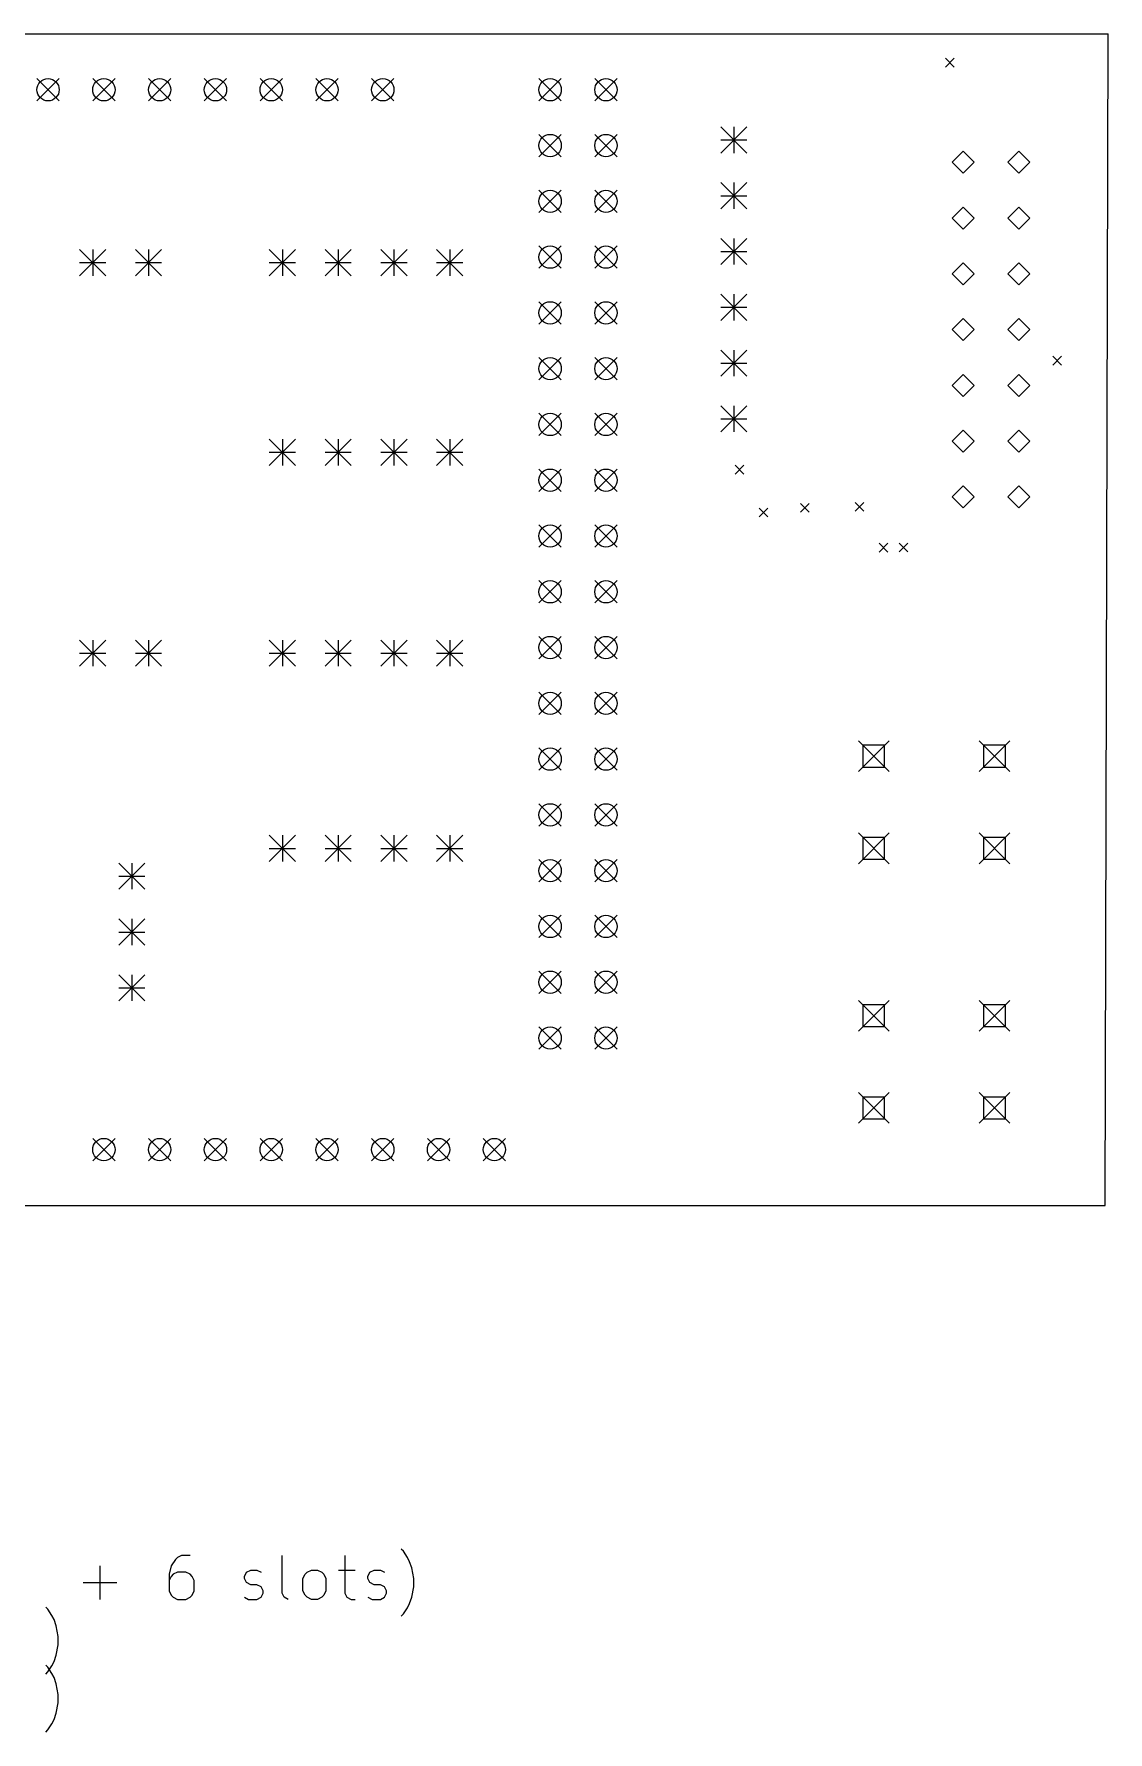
# Model space of a CAD drawing. Extents: x 123.4 to 222.8, y -148.3 to -68.3.
# Drawn here: x 173.9 to 222.8, y -145.6 to -68.3 of the extents above; entities that cross this region are included whole.
import ezdxf

# ---------------------------------------------------------------- set-up
doc = ezdxf.new("R2010")
doc.units = 0
doc.layers.add('BLACK', color=7, linetype='CONTINUOUS')

msp = doc.modelspace()

# ---------------------------------------------------------------- linework, layer by layer
at = {"layer": 'BLACK', "linetype": 'CONTINUOUS'}
for p, q in [((124.841, -68.326), (222.758, -68.326)), ((222.631, -121.666), (222.758, -68.326)), ((215.352, -69.431), (215.752, -69.832)), ((215.752, -69.431), (215.352, -69.832)), ((173.99, -70.358), (175.006, -71.374)), ((175.006, -70.358), (173.99, -71.374)), ((176.53, -70.358), (177.546, -71.374)), ((177.546, -70.358), (176.53, -71.374)), ((179.07, -70.358), (180.086, -71.374)), ((180.086, -70.358), (179.07, -71.374)), ((181.61, -70.358), (182.626, -71.374)), ((182.626, -70.358), (181.61, -71.374)), ((184.15, -70.358), (185.166, -71.374)), ((185.166, -70.358), (184.15, -71.374)), ((186.69, -70.358), (187.706, -71.374)), ((187.706, -70.358), (186.69, -71.374)), ((189.23, -70.358), (190.246, -71.374)), ((190.246, -70.358), (189.23, -71.374)), ((196.85, -70.358), (197.866, -71.374)), ((197.866, -70.358), (196.85, -71.374)), ((199.39, -70.358), (200.406, -71.374)), ((200.406, -70.358), (199.39, -71.374)), ((205.125, -72.557), (206.315, -73.747)), ((206.315, -72.557), (205.125, -73.747)), ((205.72, -72.557), (205.72, -73.747)), ((196.85, -72.898), (197.866, -73.914)), ((197.866, -72.898), (196.85, -73.914)), ((199.39, -72.898), (200.406, -73.914)), ((200.406, -72.898), (199.39, -73.914)), ((205.125, -73.152), (206.315, -73.152)), ((216.163, -73.668), (215.663, -74.168)), ((215.663, -74.168), (216.163, -74.668)), ((216.663, -74.168), (216.163, -73.668)), ((216.163, -74.668), (216.663, -74.168)), ((218.703, -73.668), (218.203, -74.168)), ((218.203, -74.168), (218.703, -74.668)), ((219.203, -74.168), (218.703, -73.668)), ((218.703, -74.668), (219.203, -74.168)), ((196.85, -75.438), (197.866, -76.454)), ((197.866, -75.438), (196.85, -76.454)), ((199.39, -75.438), (200.406, -76.454)), ((200.406, -75.438), (199.39, -76.454)), ((205.125, -75.097), (206.315, -76.287)), ((206.315, -75.097), (205.125, -76.287)), ((205.125, -75.692), (206.315, -75.692)), ((205.72, -75.097), (205.72, -76.287)), ((216.163, -76.208), (215.663, -76.708)), ((216.663, -76.708), (216.163, -76.208)), ((218.703, -76.208), (218.203, -76.708)), ((219.203, -76.708), (218.703, -76.208)), ((215.663, -76.708), (216.163, -77.208)), ((216.163, -77.208), (216.663, -76.708)), ((218.203, -76.708), (218.703, -77.208)), ((218.703, -77.208), (219.203, -76.708)), ((196.85, -77.978), (197.866, -78.994)), ((197.866, -77.978), (196.85, -78.994)), ((199.39, -77.978), (200.406, -78.994)), ((200.406, -77.978), (199.39, -78.994)), ((205.125, -77.637), (206.315, -78.827)), ((206.315, -77.637), (205.125, -78.827)), ((205.72, -77.637), (205.72, -78.827)), ((175.935, -78.145), (177.125, -79.335)), ((177.125, -78.145), (175.935, -79.335)), ((175.935, -78.74), (177.125, -78.74)), ((176.53, -78.145), (176.53, -79.335)), ((178.475, -78.145), (179.665, -79.335)), ((179.665, -78.145), (178.475, -79.335)), ((178.475, -78.74), (179.665, -78.74)), ((179.07, -78.145), (179.07, -79.335)), ((184.571, -78.145), (185.761, -79.335)), ((185.761, -78.145), (184.571, -79.335)), ((184.571, -78.74), (185.761, -78.74)), ((185.166, -78.145), (185.166, -79.335)), ((187.111, -78.145), (188.301, -79.335)), ((188.301, -78.145), (187.111, -79.335)), ((187.111, -78.74), (188.301, -78.74)), ((187.706, -78.145), (187.706, -79.335)), ((189.651, -78.145), (190.841, -79.335)), ((190.841, -78.145), (189.651, -79.335)), ((189.651, -78.74), (190.841, -78.74)), ((190.246, -78.145), (190.246, -79.335)), ((192.191, -78.145), (193.381, -79.335)), ((193.381, -78.145), (192.191, -79.335)), ((192.191, -78.74), (193.381, -78.74)), ((192.786, -78.145), (192.786, -79.335)), ((205.125, -78.232), (206.315, -78.232)), ((216.163, -78.748), (215.663, -79.248)), ((216.663, -79.248), (216.163, -78.748)), ((218.703, -78.748), (218.203, -79.248)), ((219.203, -79.248), (218.703, -78.748)), ((215.663, -79.248), (216.163, -79.748)), ((216.163, -79.748), (216.663, -79.248)), ((218.203, -79.248), (218.703, -79.748)), ((218.703, -79.748), (219.203, -79.248)), ((205.125, -80.177), (206.315, -81.367)), ((206.315, -80.177), (205.125, -81.367)), ((205.72, -80.177), (205.72, -81.367)), ((196.85, -80.518), (197.866, -81.534)), ((197.866, -80.518), (196.85, -81.534)), ((199.39, -80.518), (200.406, -81.534)), ((200.406, -80.518), (199.39, -81.534)), ((205.125, -80.772), (206.315, -80.772)), ((216.163, -81.288), (215.663, -81.788)), ((215.663, -81.788), (216.163, -82.288)), ((216.663, -81.788), (216.163, -81.288)), ((216.163, -82.288), (216.663, -81.788)), ((218.703, -81.288), (218.203, -81.788)), ((218.203, -81.788), (218.703, -82.288)), ((219.203, -81.788), (218.703, -81.288)), ((218.703, -82.288), (219.203, -81.788)), ((205.125, -82.717), (206.315, -83.907)), ((206.315, -82.717), (205.125, -83.907)), ((205.72, -82.717), (205.72, -83.907)), ((196.85, -83.058), (197.866, -84.074)), ((197.866, -83.058), (196.85, -84.074)), ((199.39, -83.058), (200.406, -84.074)), ((200.406, -83.058), (199.39, -84.074)), ((205.125, -83.312), (206.315, -83.312)), ((220.242, -83), (220.642, -83.4)), ((220.642, -83), (220.242, -83.4)), ((216.163, -83.828), (215.663, -84.328)), ((216.663, -84.328), (216.163, -83.828)), ((218.703, -83.828), (218.203, -84.328)), ((219.203, -84.328), (218.703, -83.828)), ((215.663, -84.328), (216.163, -84.828)), ((216.163, -84.828), (216.663, -84.328)), ((218.203, -84.328), (218.703, -84.828)), ((218.703, -84.828), (219.203, -84.328)), ((196.85, -85.598), (197.866, -86.614)), ((197.866, -85.598), (196.85, -86.614)), ((199.39, -85.598), (200.406, -86.614)), ((200.406, -85.598), (199.39, -86.614)), ((205.125, -85.257), (206.315, -86.447)), ((206.315, -85.257), (205.125, -86.447)), ((205.72, -85.257), (205.72, -86.447)), ((205.125, -85.852), (206.315, -85.852)), ((216.163, -86.368), (215.663, -86.868)), ((216.663, -86.868), (216.163, -86.368)), ((218.703, -86.368), (218.203, -86.868)), ((219.203, -86.868), (218.703, -86.368)), ((184.571, -86.781), (185.761, -87.971)), ((185.761, -86.781), (184.571, -87.971)), ((185.166, -86.781), (185.166, -87.971)), ((187.111, -86.781), (188.301, -87.971)), ((188.301, -86.781), (187.111, -87.971)), ((187.706, -86.781), (187.706, -87.971)), ((189.651, -86.781), (190.841, -87.971)), ((190.841, -86.781), (189.651, -87.971)), ((190.246, -86.781), (190.246, -87.971)), ((192.191, -86.781), (193.381, -87.971)), ((193.381, -86.781), (192.191, -87.971)), ((192.786, -86.781), (192.786, -87.971)), ((215.663, -86.868), (216.163, -87.368)), ((216.163, -87.368), (216.663, -86.868)), ((218.203, -86.868), (218.703, -87.368)), ((218.703, -87.368), (219.203, -86.868)), ((184.571, -87.376), (185.761, -87.376)), ((187.111, -87.376), (188.301, -87.376)), ((189.651, -87.376), (190.841, -87.376)), ((192.191, -87.376), (193.381, -87.376)), ((196.85, -88.138), (197.866, -89.154)), ((197.866, -88.138), (196.85, -89.154)), ((199.39, -88.138), (200.406, -89.154)), ((200.406, -88.138), (199.39, -89.154)), ((205.782, -87.966), (206.182, -88.366)), ((206.182, -87.966), (205.782, -88.366)), ((216.163, -88.908), (215.663, -89.408)), ((216.663, -89.408), (216.163, -88.908)), ((218.703, -88.908), (218.203, -89.408)), ((219.203, -89.408), (218.703, -88.908)), ((211.239, -89.657), (211.639, -90.057)), ((211.639, -89.657), (211.239, -90.057)), ((215.663, -89.408), (216.163, -89.908)), ((216.163, -89.908), (216.663, -89.408)), ((218.203, -89.408), (218.703, -89.908)), ((218.703, -89.908), (219.203, -89.408)), ((206.87, -89.921), (207.27, -90.321)), ((207.27, -89.921), (206.87, -90.321)), ((208.754, -89.706), (209.154, -90.106)), ((209.154, -89.706), (208.754, -90.106)), ((196.85, -90.678), (197.866, -91.694)), ((197.866, -90.678), (196.85, -91.694)), ((199.39, -90.678), (200.406, -91.694)), ((200.406, -90.678), (199.39, -91.694)), ((212.334, -91.516), (212.734, -91.916)), ((212.734, -91.516), (212.334, -91.916)), ((213.243, -91.51), (213.643, -91.91)), ((213.643, -91.51), (213.243, -91.91)), ((196.85, -93.218), (197.866, -94.234)), ((197.866, -93.218), (196.85, -94.234)), ((199.39, -93.218), (200.406, -94.234)), ((200.406, -93.218), (199.39, -94.234)), ((196.85, -95.758), (197.866, -96.774)), ((197.866, -95.758), (196.85, -96.774)), ((199.39, -95.758), (200.406, -96.774)), ((200.406, -95.758), (199.39, -96.774)), ((175.935, -95.925), (177.125, -97.115)), ((177.125, -95.925), (175.935, -97.115)), ((175.935, -96.52), (177.125, -96.52)), ((176.53, -95.925), (176.53, -97.115)), ((178.475, -95.925), (179.665, -97.115)), ((179.665, -95.925), (178.475, -97.115)), ((178.475, -96.52), (179.665, -96.52)), ((179.07, -95.925), (179.07, -97.115)), ((184.571, -95.925), (185.761, -97.115)), ((185.761, -95.925), (184.571, -97.115)), ((184.571, -96.52), (185.761, -96.52)), ((185.166, -95.925), (185.166, -97.115)), ((187.111, -95.925), (188.301, -97.115)), ((188.301, -95.925), (187.111, -97.115)), ((187.111, -96.52), (188.301, -96.52)), ((187.706, -95.925), (187.706, -97.115)), ((189.651, -95.925), (190.841, -97.115)), ((190.841, -95.925), (189.651, -97.115)), ((189.651, -96.52), (190.841, -96.52)), ((190.246, -95.925), (190.246, -97.115)), ((192.191, -95.925), (193.381, -97.115)), ((193.381, -95.925), (192.191, -97.115)), ((192.191, -96.52), (193.381, -96.52)), ((192.786, -95.925), (192.786, -97.115)), ((196.85, -98.298), (197.866, -99.314)), ((197.866, -98.298), (196.85, -99.314)), ((199.39, -98.298), (200.406, -99.314)), ((200.406, -98.298), (199.39, -99.314)), ((211.39, -100.51), (212.79, -101.91)), ((212.79, -100.51), (211.39, -101.91)), ((216.89, -100.51), (218.29, -101.91)), ((218.29, -100.51), (216.89, -101.91)), ((196.85, -100.838), (197.866, -101.854)), ((197.866, -100.838), (196.85, -101.854)), ((199.39, -100.838), (200.406, -101.854)), ((200.406, -100.838), (199.39, -101.854)), ((212.585, -100.715), (211.595, -100.715)), ((211.595, -100.715), (211.595, -101.705)), ((212.585, -101.705), (212.585, -100.715)), ((218.085, -100.715), (217.095, -100.715)), ((217.095, -100.715), (217.095, -101.705)), ((218.085, -101.705), (218.085, -100.715)), ((211.595, -101.705), (212.585, -101.705)), ((217.095, -101.705), (218.085, -101.705)), ((196.85, -103.378), (197.866, -104.394)), ((197.866, -103.378), (196.85, -104.394)), ((199.39, -103.378), (200.406, -104.394)), ((200.406, -103.378), (199.39, -104.394)), ((184.571, -104.815), (185.761, -106.005)), ((185.761, -104.815), (184.571, -106.005)), ((185.166, -104.815), (185.166, -106.005)), ((187.111, -104.815), (188.301, -106.005)), ((188.301, -104.815), (187.111, -106.005)), ((187.706, -104.815), (187.706, -106.005)), ((189.651, -104.815), (190.841, -106.005)), ((190.841, -104.815), (189.651, -106.005)), ((190.246, -104.815), (190.246, -106.005)), ((192.191, -104.815), (193.381, -106.005)), ((193.381, -104.815), (192.191, -106.005)), ((192.786, -104.815), (192.786, -106.005)), ((211.39, -104.71), (212.79, -106.11)), ((212.79, -104.71), (211.39, -106.11)), ((212.585, -104.915), (211.595, -104.915)), ((211.595, -104.915), (211.595, -105.905)), ((212.585, -105.905), (212.585, -104.915)), ((216.89, -104.71), (218.29, -106.11)), ((218.29, -104.71), (216.89, -106.11)), ((218.085, -104.915), (217.095, -104.915)), ((217.095, -104.915), (217.095, -105.905)), ((218.085, -105.905), (218.085, -104.915)), ((184.571, -105.41), (185.761, -105.41)), ((187.111, -105.41), (188.301, -105.41)), ((189.651, -105.41), (190.841, -105.41)), ((192.191, -105.41), (193.381, -105.41)), ((196.85, -105.918), (197.866, -106.934)), ((197.866, -105.918), (196.85, -106.934)), ((199.39, -105.918), (200.406, -106.934)), ((200.406, -105.918), (199.39, -106.934)), ((211.595, -105.905), (212.585, -105.905)), ((217.095, -105.905), (218.085, -105.905)), ((177.713, -106.085), (178.903, -107.275)), ((178.903, -106.085), (177.713, -107.275)), ((177.713, -106.68), (178.903, -106.68)), ((178.308, -106.085), (178.308, -107.275)), ((177.713, -108.625), (178.903, -109.815)), ((178.903, -108.625), (177.713, -109.815)), ((178.308, -108.625), (178.308, -109.815)), ((196.85, -108.458), (197.866, -109.474)), ((197.866, -108.458), (196.85, -109.474)), ((199.39, -108.458), (200.406, -109.474)), ((200.406, -108.458), (199.39, -109.474)), ((177.713, -109.22), (178.903, -109.22)), ((177.713, -111.165), (178.903, -112.355)), ((178.903, -111.165), (177.713, -112.355)), ((178.308, -111.165), (178.308, -112.355)), ((196.85, -110.998), (197.866, -112.014)), ((197.866, -110.998), (196.85, -112.014)), ((199.39, -110.998), (200.406, -112.014)), ((200.406, -110.998), (199.39, -112.014)), ((177.713, -111.76), (178.903, -111.76)), ((211.39, -112.33), (212.79, -113.73)), ((212.79, -112.33), (211.39, -113.73)), ((212.585, -112.535), (211.595, -112.535)), ((211.595, -112.535), (211.595, -113.525)), ((212.585, -113.525), (212.585, -112.535)), ((216.89, -112.33), (218.29, -113.73)), ((218.29, -112.33), (216.89, -113.73)), ((218.085, -112.535), (217.095, -112.535)), ((217.095, -112.535), (217.095, -113.525)), ((218.085, -113.525), (218.085, -112.535)), ((196.85, -113.538), (197.866, -114.554)), ((197.866, -113.538), (196.85, -114.554)), ((199.39, -113.538), (200.406, -114.554)), ((200.406, -113.538), (199.39, -114.554)), ((211.595, -113.525), (212.585, -113.525)), ((217.095, -113.525), (218.085, -113.525)), ((211.39, -116.53), (212.79, -117.93)), ((212.79, -116.53), (211.39, -117.93)), ((212.585, -116.735), (211.595, -116.735)), ((211.595, -116.735), (211.595, -117.725)), ((212.585, -117.725), (212.585, -116.735)), ((216.89, -116.53), (218.29, -117.93)), ((218.29, -116.53), (216.89, -117.93)), ((218.085, -116.735), (217.095, -116.735)), ((217.095, -116.735), (217.095, -117.725)), ((218.085, -117.725), (218.085, -116.735)), ((211.595, -117.725), (212.585, -117.725)), ((217.095, -117.725), (218.085, -117.725)), ((176.53, -118.618), (177.546, -119.634)), ((177.546, -118.618), (176.53, -119.634)), ((179.07, -118.618), (180.086, -119.634)), ((180.086, -118.618), (179.07, -119.634)), ((181.61, -118.618), (182.626, -119.634)), ((182.626, -118.618), (181.61, -119.634)), ((184.15, -118.618), (185.166, -119.634)), ((185.166, -118.618), (184.15, -119.634)), ((186.69, -118.618), (187.706, -119.634)), ((187.706, -118.618), (186.69, -119.634)), ((189.23, -118.618), (190.246, -119.634)), ((190.246, -118.618), (189.23, -119.634)), ((191.77, -118.618), (192.786, -119.634)), ((192.786, -118.618), (191.77, -119.634)), ((194.31, -118.618), (195.326, -119.634)), ((195.326, -118.618), (194.31, -119.634)), ((124.841, -121.666), (222.631, -121.666)), ((180.58, -137.606), (180.39, -137.701)), ((180.961, -137.606), (180.58, -137.606)), ((185.152, -139.32), (185.152, -137.606)), ((188.009, -137.606), (188.009, -139.32)), ((190.676, -137.415), (190.58, -137.32)), ((190.866, -137.701), (190.676, -137.415)), ((176.866, -139.606), (176.866, -138.082)), ((180.104, -138.082), (180.009, -138.463)), ((180.295, -137.796), (180.104, -138.082)), ((180.39, -138.368), (180.199, -138.463)), ((180.39, -137.701), (180.295, -137.796)), ((180.771, -138.368), (180.39, -138.368)), ((180.961, -138.463), (180.771, -138.368)), ((183.437, -138.558), (183.533, -138.368)), ((183.533, -138.368), (183.723, -138.272)), ((183.723, -138.272), (184.009, -138.272)), ((184.009, -138.272), (184.199, -138.368)), ((186.199, -138.463), (186.295, -138.368)), ((186.295, -138.368), (186.485, -138.272)), ((186.485, -138.272), (186.771, -138.272)), ((186.771, -138.272), (186.961, -138.368)), ((186.961, -138.368), (187.056, -138.463)), ((187.723, -138.272), (188.485, -138.272)), ((189.056, -138.558), (189.152, -138.368)), ((189.152, -138.368), (189.342, -138.272)), ((189.342, -138.272), (189.628, -138.272)), ((189.628, -138.272), (189.818, -138.368)), ((190.961, -137.891), (190.866, -137.701)), ((191.056, -138.177), (190.961, -137.891)), ((191.152, -138.653), (191.056, -138.177)), ((176.104, -138.844), (177.628, -138.844)), ((180.009, -138.463), (180.009, -139.225)), ((180.104, -138.558), (180.009, -138.749)), ((180.199, -138.463), (180.104, -138.558)), ((181.056, -138.558), (180.961, -138.463)), ((181.152, -138.749), (181.056, -138.558)), ((181.152, -139.225), (181.152, -138.749)), ((183.437, -138.653), (183.437, -138.558)), ((183.533, -138.844), (183.437, -138.653)), ((183.723, -138.939), (183.533, -138.844)), ((184.009, -138.939), (183.723, -138.939)), ((184.199, -139.034), (184.009, -138.939)), ((184.295, -139.225), (184.199, -139.034)), ((186.104, -138.653), (186.199, -138.463)), ((186.104, -139.225), (186.104, -138.653)), ((187.056, -138.463), (187.152, -138.653)), ((187.152, -138.653), (187.152, -139.225)), ((189.056, -138.653), (189.056, -138.558)), ((189.152, -138.844), (189.056, -138.653)), ((189.342, -138.939), (189.152, -138.844)), ((189.628, -138.939), (189.342, -138.939)), ((189.818, -139.034), (189.628, -138.939)), ((189.914, -139.225), (189.818, -139.034)), ((191.056, -139.511), (191.152, -139.034)), ((191.152, -139.034), (191.152, -138.653)), ((180.009, -139.225), (180.104, -139.415)), ((180.104, -139.415), (180.199, -139.511)), ((180.199, -139.511), (180.39, -139.606)), ((180.39, -139.606), (180.771, -139.606)), ((180.771, -139.606), (180.961, -139.511)), ((180.961, -139.511), (181.056, -139.415)), ((181.056, -139.415), (181.152, -139.225)), ((183.437, -139.511), (183.628, -139.606)), ((183.628, -139.606), (184.009, -139.606)), ((184.009, -139.606), (184.199, -139.511)), ((184.199, -139.511), (184.295, -139.32)), ((184.295, -139.32), (184.295, -139.225)), ((185.247, -139.511), (185.152, -139.32)), ((185.437, -139.606), (185.247, -139.511)), ((186.199, -139.415), (186.104, -139.225)), ((186.295, -139.511), (186.199, -139.415)), ((186.485, -139.606), (186.295, -139.511)), ((186.771, -139.606), (186.485, -139.606)), ((186.961, -139.511), (186.771, -139.606)), ((187.056, -139.415), (186.961, -139.511)), ((187.152, -139.225), (187.056, -139.415)), ((188.009, -139.32), (188.104, -139.511)), ((188.104, -139.511), (188.295, -139.606)), ((188.295, -139.606), (188.485, -139.606)), ((189.056, -139.511), (189.247, -139.606)), ((189.247, -139.606), (189.628, -139.606)), ((189.628, -139.606), (189.818, -139.511)), ((189.818, -139.511), (189.914, -139.32)), ((189.914, -139.32), (189.914, -139.225)), ((190.866, -139.987), (190.961, -139.796)), ((190.961, -139.796), (191.056, -139.511)), ((174.485, -140.055), (174.39, -139.96)), ((174.676, -140.341), (174.485, -140.055)), ((174.771, -140.531), (174.676, -140.341)), ((174.866, -140.817), (174.771, -140.531)), ((190.58, -140.368), (190.676, -140.272)), ((190.676, -140.272), (190.866, -139.987)), ((174.961, -141.293), (174.866, -140.817)), ((174.961, -141.674), (174.961, -141.293)), ((174.771, -142.436), (174.866, -142.151)), ((174.866, -142.151), (174.961, -141.674)), ((174.485, -142.695), (174.39, -142.6)), ((174.39, -143.008), (174.485, -142.912)), ((174.485, -142.912), (174.676, -142.627)), ((174.676, -142.981), (174.485, -142.695)), ((174.676, -142.627), (174.771, -142.436)), ((174.771, -143.171), (174.676, -142.981)), ((174.866, -143.457), (174.771, -143.171)), ((174.961, -143.933), (174.866, -143.457)), ((174.866, -144.791), (174.961, -144.314)), ((174.961, -144.314), (174.961, -143.933)), ((174.485, -145.552), (174.676, -145.267)), ((174.676, -145.267), (174.771, -145.076)), ((174.771, -145.076), (174.866, -144.791)), ((174.39, -145.648), (174.485, -145.552))]:
    msp.add_line(p, q, dxfattribs=at)
at = {"layer": 'BLACK'}
for centre in [(174.498, -70.866), (177.038, -70.866), (179.578, -70.866), (182.118, -70.866), (184.658, -70.866), (187.198, -70.866), (189.738, -70.866), (197.358, -70.866), (199.898, -70.866), (197.358, -73.406), (199.898, -73.406), (197.358, -75.946), (199.898, -75.946), (197.358, -78.486), (199.898, -78.486), (197.358, -81.026), (199.898, -81.026), (197.358, -83.566), (199.898, -83.566), (197.358, -86.106), (199.898, -86.106), (197.358, -88.646), (199.898, -88.646), (197.358, -91.186), (199.898, -91.186), (197.358, -93.726), (199.898, -93.726), (197.358, -96.266), (199.898, -96.266), (197.358, -98.806), (199.898, -98.806), (197.358, -101.346), (199.898, -101.346), (197.358, -103.886), (199.898, -103.886), (197.358, -106.426), (199.898, -106.426), (197.358, -108.966), (199.898, -108.966), (197.358, -111.506), (199.898, -111.506), (197.358, -114.046), (199.898, -114.046), (177.038, -119.126), (179.578, -119.126), (182.118, -119.126), (184.658, -119.126), (187.198, -119.126), (189.738, -119.126), (192.278, -119.126), (194.818, -119.126)]:
    msp.add_circle(centre, 0.508, dxfattribs=at)

doc.saveas('drawing.dxf')
